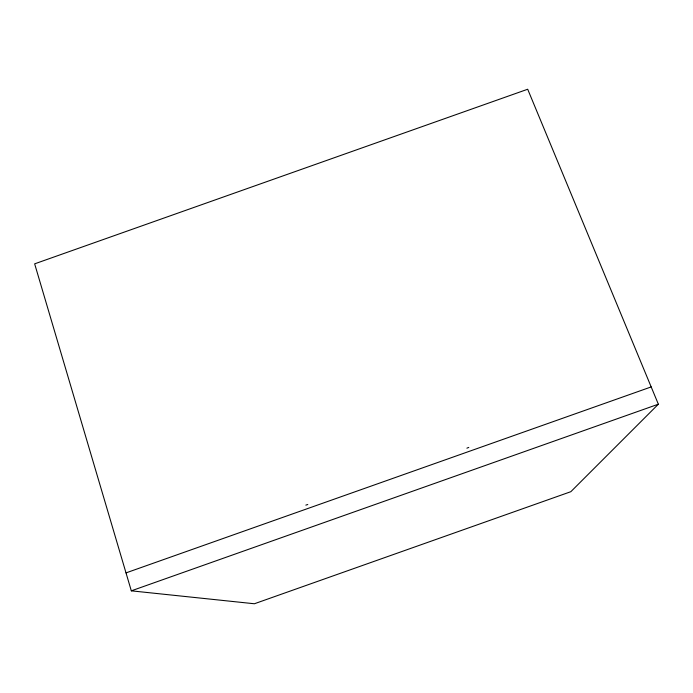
<?xml version="1.0" encoding="UTF-8"?>
<svg xmlns="http://www.w3.org/2000/svg" width="693" height="693" viewBox="0 0 693 693"><rect width="100%" height="100%" fill="white"/><g stroke="black" fill="none" stroke-linecap="round" stroke-linejoin="round"><path stroke-width="1.04" d="M658.35 404.201L570.841 491.692L254.392 603.759L131.315 590.834L34.65 263.842L527.694 89.241L658.35 404.201L131.315 590.834M466.891 448.172L468.78 447.418M126.013 572.886L651.177 386.919M305.838 505.119L307.787 504.521"/></g></svg>
